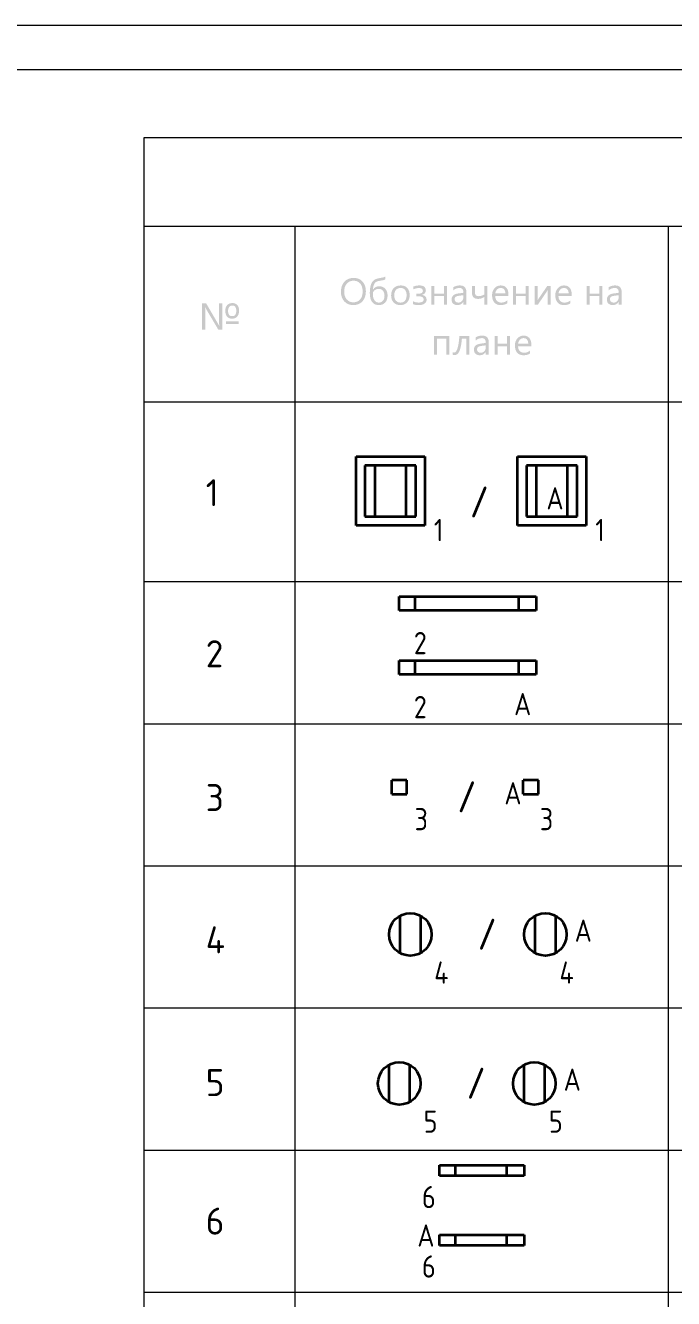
# Model space of a CAD drawing. Header units: millimetres. Extents: x -13069 to 207500, y -71366 to 56785.
# Drawn here: x 29574 to 36870, y -55998 to -41666 of the extents above; entities that cross this region are included whole.
import ezdxf

# ---------------------------------------------------------------- set-up
doc = ezdxf.new("R2010")
doc.units = ezdxf.units.MM
doc.layers.add('Аннотация', color=7, linetype='Continuous', lineweight=18)
doc.layers.add('Линии', color=7, linetype='Continuous', lineweight=9, true_color=0x00a600)
doc.styles.add('GOST Common_4', font='GOST_Common.ttf', dxfattribs={"width": 0.9, "height": 125})
doc.styles.add('GOST Common_5', font='GOST_Common.ttf', dxfattribs={"width": 0.9, "height": 175})

msp = doc.modelspace()

# ---------------------------------------------------------------- hatches: boundary and pattern name
h = msp.add_hatch(color=7)
h.paths.add_polyline_path([(33264.826, -44814.339), (33234.735, -44811.784), (33207.906, -44804.073), (33184.249, -44791.131), (33163.678, -44772.888), (33147.006, -44750.643), (33135.104, -44725.242), (33127.967, -44696.667), (33125.589, -44664.904), (33128.042, -44630.85), (33135.373, -44600.454), (33147.541, -44573.716), (33164.504, -44550.638), (33185.563, -44532.047), (33210.021, -44518.825), (33237.973, -44510.927), (33269.511, -44508.304), (33298.801, -44510.844), (33325.073, -44518.495), (33348.328, -44531.303), (33368.564, -44549.315), (33384.981, -44571.566), (33396.752, -44597.015), (33403.841, -44625.721), (33406.212, -44657.739), (33403.766, -44692.017), (33396.483, -44722.534), (33384.446, -44749.33), (33367.738, -44772.447), (33346.766, -44790.782), (33322.627, -44803.873), (33295.316, -44811.723)])
h.paths.add_polyline_path([(33266.975, -44539.613), (33244.823, -44541.686), (33224.78, -44547.93), (33206.886, -44558.379), (33191.183, -44573.072), (33178.41, -44591.236), (33169.279, -44612.057), (33163.797, -44635.502), (33161.969, -44661.542), (33163.784, -44687.745), (33169.176, -44711.172), (33178.061, -44731.902), (33190.356, -44750.012), (33205.728, -44764.45), (33223.292, -44774.769), (33243.004, -44780.964), (33264.826, -44783.03), (33287.758, -44781.045), (33308.22, -44775.092), (33326.14, -44765.17), (33341.445, -44751.28), (33353.74, -44733.814), (33362.625, -44713.17), (33368.017, -44689.353), (33369.832, -44662.369), (33368.092, -44634.584), (33362.901, -44610.21), (33354.298, -44589.164), (33342.326, -44571.363), (33327.398, -44557.473), (33309.881, -44547.551), (33289.748, -44541.598)])
h = msp.add_hatch(color=7)
h.paths.add_polyline_path([(33623.58, -44493.476), (33623.58, -44525.612), (33612.562, -44530.932), (33596.46, -44534.928), (33574.954, -44538.372), (33556.869, -44541.728), (33542.277, -44545.075), (33531.251, -44548.488), (33522.458, -44552.615), (33514.439, -44558.603), (33507.206, -44566.409), (33500.769, -44575.993), (33495.546, -44587.981), (33491.316, -44602.355), (33488.119, -44619.107), (33485.996, -44638.226), (33500.477, -44622.602), (33516.761, -44611.34), (33535.743, -44604.522), (33557.489, -44602.231), (33577.416, -44604.054), (33595.282, -44609.494), (33611.09, -44618.509), (33624.848, -44631.06), (33636.18, -44646.514), (33644.237, -44664.319), (33649.048, -44684.429), (33650.645, -44706.797), (33648.98, -44730.004), (33643.982, -44750.736), (33635.645, -44769.08), (33623.966, -44785.124), (33609.27, -44797.921), (33592.388, -44807.049), (33573.201, -44812.518), (33551.591, -44814.339), (33528.74, -44812.192), (33508.555, -44805.719), (33491.161, -44794.875), (33476.681, -44779.612), (33465.062, -44760.592), (33456.858, -44737.789), (33451.993, -44711.244), (33450.388, -44681), (33450.952, -44656.865), (33452.669, -44634.643), (33455.574, -44614.322), (33459.704, -44595.892), (33464.959, -44579.553), (33471.114, -44565.431), (33478.137, -44553.531), (33485.996, -44543.858), (33503.87, -44528.878), (33523.645, -44519.273), (33535.703, -44515.935), (33551.488, -44512.287), (33570.921, -44508.328), (33593.924, -44504.06), (33611.439, -44499.244)])
h.paths.add_polyline_path([(33485.556, -44671.684), (33485.556, -44701.34), (33486.775, -44717.552), (33490.186, -44733.476), (33496.235, -44748.62), (33504.187, -44761.863), (33513.743, -44772.385), (33524.912, -44780.053), (33537.88, -44784.456), (33552.418, -44786.006), (33566, -44784.66), (33578.146, -44780.653), (33588.865, -44774.03), (33598.169, -44764.84), (33605.942, -44753.374), (33611.488, -44740.579), (33614.811, -44726.369), (33615.918, -44710.655), (33614.804, -44693.246), (33611.432, -44677.83), (33605.756, -44664.317), (33597.728, -44652.612), (33588.045, -44643.236), (33576.775, -44636.634), (33563.924, -44632.73), (33549.496, -44631.446), (33529.553, -44633.981), (33512.276, -44641.56), (33497.624, -44654.142)])
h = msp.add_hatch(color=7)
h.paths.add_polyline_path([(33793.836, -44814.339), (33771.543, -44812.512), (33751.627, -44807.001), (33734.088, -44797.759), (33718.926, -44784.739), (33706.445, -44768.679), (33697.581, -44750.274), (33692.292, -44729.409), (33690.539, -44705.97), (33692.367, -44680.807), (33697.849, -44658.621), (33706.98, -44639.369), (33719.753, -44623.012), (33735.626, -44609.737), (33754.053, -44600.364), (33775.021, -44594.804), (33798.522, -44592.971), (33820.988, -44594.791), (33840.793, -44600.254), (33857.983, -44609.365), (33872.605, -44622.13), (33884.262, -44638.121), (33892.6, -44656.877), (33897.611, -44678.476), (33899.284, -44702.993), (33897.462, -44726.891), (33892.022, -44748.365), (33883.006, -44767.369), (33870.455, -44783.857), (33854.926, -44797.2), (33836.921, -44806.725), (33816.528, -44812.436)])
h.paths.add_polyline_path([(33795.986, -44621.303), (33780.583, -44622.724), (33766.813, -44626.96), (33754.717, -44633.977), (33744.337, -44643.738), (33735.986, -44655.891), (33730.026, -44670.107), (33726.455, -44686.379), (33725.265, -44704.702), (33726.523, -44722.665), (33730.24, -44738.519), (33736.334, -44752.389), (33744.723, -44764.399), (33755.128, -44773.844), (33767.192, -44780.598), (33780.837, -44784.653), (33795.986, -44786.006), (33811.531, -44784.66), (33825.173, -44780.653), (33836.914, -44774.03), (33846.753, -44764.84), (33854.535, -44752.911), (33860.099, -44738.781), (33863.442, -44722.439), (33864.557, -44703.875), (33863.442, -44685.304), (33860.099, -44668.949), (33854.535, -44654.816), (33846.753, -44642.911), (33836.914, -44633.465), (33825.173, -44626.712), (33811.531, -44622.656)])
h = msp.add_hatch(color=7)
h.dxf.hatch_style = 2
h.paths.add_polyline_path([(33935.804, -44803.315), (33935.804, -44770.297), (33950.072, -44776.985), (33965.57, -44781.755), (33982.266, -44784.614), (34000.131, -44785.565), (34013.358, -44785.01), (34024.807, -44783.343), (34034.482, -44780.566), (34042.388, -44776.677), (34048.53, -44771.677), (34052.911, -44765.567), (34055.536, -44758.345), (34056.41, -44750.012), (34055.44, -44741.807), (34052.537, -44734.681), (34047.71, -44728.638), (34040.969, -44723.685), (34032.324, -44719.824), (34021.784, -44717.061), (34009.36, -44715.399), (33995.06, -44714.845), (33973.893, -44714.845), (33973.893, -44686.071), (33993.792, -44686.071), (34006.439, -44685.554), (34017.42, -44683.998), (34026.73, -44681.4), (34034.361, -44677.755), (34040.308, -44673.058), (34044.564, -44667.305), (34047.122, -44660.491), (34047.976, -44652.612), (34044.793, -44639.969), (34035.243, -44630.178), (34020.698, -44623.749), (34001.399, -44621.744), (33970.648, -44625.548), (33939.607, -44636.958), (33939.607, -44605.649), (33973.418, -44595.761), (34004.375, -44592.53), (34022.386, -44593.422), (34038.011, -44596.097), (34051.244, -44600.558), (34062.081, -44606.806), (34070.517, -44614.842), (34076.549, -44624.667), (34080.172, -44636.283), (34081.38, -44649.691), (34078.527, -44666.806), (34069.97, -44681.441), (34056.272, -44692.334), (34037.779, -44698.804), (34037.779, -44700.072), (34059.083, -44704.881), (34075.923, -44715.726), (34086.389, -44731.601), (34089.869, -44751.28), (34088.436, -44765.093), (34084.109, -44777.366), (34076.846, -44788.13), (34066.607, -44797.417), (34053.788, -44804.943), (34038.84, -44810.377), (34021.68, -44813.671), (34002.226, -44814.78), (33981.848, -44814.066), (33963.93, -44811.92), (33948.554, -44808.338)])
h = msp.add_hatch(color=7)
h.dxf.hatch_style = 2
h.paths.add_polyline_path([(34318.116, -44809.268), (34284.271, -44809.268), (34284.271, -44713.191), (34176.288, -44713.191), (34176.288, -44809.268), (34142.444, -44809.268), (34142.444, -44597.601), (34176.288, -44597.601), (34176.288, -44684.803), (34284.271, -44684.803), (34284.271, -44597.601), (34318.116, -44597.601)])
h = msp.add_hatch(color=7)
h.paths.add_polyline_path([(34537.962, -44809.268), (34504.062, -44809.268), (34504.062, -44776.25), (34491.038, -44792.922), (34476.102, -44804.824), (34458.54, -44811.961), (34438.467, -44814.339), (34423.469, -44813.306), (34410.218, -44810.212), (34398.702, -44805.06), (34388.913, -44797.858), (34381.071, -44788.628), (34375.374, -44778.138), (34371.899, -44766.387), (34370.723, -44753.374), (34371.816, -44739.245), (34375.093, -44726.701), (34380.554, -44715.735), (34388.197, -44706.342), (34398.02, -44698.515), (34410.023, -44692.246), (34424.204, -44687.531), (34440.562, -44684.362), (34504.062, -44675.488), (34503.387, -44662.825), (34501.358, -44651.836), (34497.969, -44642.526), (34493.217, -44634.898), (34487.095, -44628.957), (34479.598, -44624.708), (34470.722, -44622.155), (34460.461, -44621.303), (34441.904, -44622.961), (34424.246, -44627.911), (34407.456, -44636.116), (34391.504, -44647.541), (34391.504, -44612.815), (34407.681, -44604.017), (34425.094, -44597.828), (34443.694, -44594.172), (34463.437, -44592.971), (34480.978, -44594.201), (34496.15, -44597.89), (34508.964, -44604.04), (34519.427, -44612.649), (34527.55, -44623.718), (34533.34, -44637.247), (34536.808, -44653.236), (34537.962, -44671.684)])
h.paths.add_polyline_path([(34504.062, -44702.608), (34453.295, -44709.388), (34432.666, -44714.031), (34417.742, -44721.239), (34412.426, -44726.143), (34408.578, -44732.69), (34406.239, -44740.912), (34405.45, -44750.839), (34408.302, -44764.805), (34416.86, -44776.25), (34429.586, -44783.505), (34446.074, -44786.006), (34458.217, -44784.891), (34469.26, -44781.548), (34479.196, -44775.984), (34488.022, -44768.202), (34494.993, -44758.75), (34500.011, -44748.145), (34503.044, -44736.351), (34504.062, -44723.333)])
h = msp.add_hatch(color=7)
h.dxf.hatch_style = 2
h.paths.add_polyline_path([(34772.552, -44809.268), (34739.149, -44809.268), (34739.149, -44724.16), (34720.815, -44733.059), (34703.272, -44739.415), (34686.524, -44743.229), (34670.578, -44744.5), (34653.894, -44743.329), (34639.437, -44739.811), (34627.205, -44733.942), (34617.199, -44725.717), (34609.418, -44715.13), (34603.861, -44702.177), (34600.527, -44686.851), (34599.416, -44669.149), (34599.416, -44597.601), (34633.316, -44597.601), (34633.316, -44667.881), (34635.788, -44688.136), (34643.258, -44702.546), (34655.803, -44711.157), (34673.499, -44714.018), (34689.005, -44712.902), (34705.063, -44709.56), (34721.752, -44703.995), (34739.149, -44696.213), (34739.149, -44597.601), (34772.552, -44597.601)])
h = msp.add_hatch(color=7)
h.paths.add_polyline_path([(35011.459, -44712.309), (34862.024, -44712.309), (34863.678, -44728.829), (34867.399, -44743.391), (34873.187, -44755.957), (34881.041, -44766.493), (34891.062, -44775.077), (34902.711, -44781.17), (34916.024, -44784.802), (34931.037, -44786.006), (34948.719, -44784.504), (34965.625, -44780.026), (34981.747, -44772.612), (34997.072, -44762.304), (34997.072, -44794.054), (34981.978, -44802.921), (34964.619, -44809.261), (34944.967, -44813.069), (34922.989, -44814.339), (34901.876, -44812.579), (34883.074, -44807.249), (34866.659, -44798.27), (34852.709, -44785.565), (34841.53, -44769.761), (34833.437, -44750.949), (34828.517, -44729.119), (34826.857, -44704.261), (34828.611, -44680.866), (34833.899, -44659.606), (34842.763, -44640.567), (34855.245, -44623.839), (34870.018, -44610.272), (34886.45, -44600.633), (34904.629, -44594.879), (34924.643, -44592.971), (34944.182, -44594.635), (34961.443, -44599.627), (34976.399, -44607.947), (34989.024, -44619.595), (34998.948, -44634.478), (35005.947, -44651.848), (35010.093, -44671.832), (35011.459, -44694.56)])
h.paths.add_polyline_path([(34976.732, -44683.536), (34975.863, -44669.489), (34973.253, -44657.194), (34968.896, -44646.646), (34962.787, -44637.84), (34955.093, -44630.605), (34946.009, -44625.437), (34935.571, -44622.337), (34923.816, -44621.303), (34912.468, -44622.412), (34901.912, -44625.706), (34892.151, -44631.14), (34883.191, -44638.667), (34875.712, -44647.871), (34869.783, -44658.393), (34865.363, -44670.269), (34862.41, -44683.536)])
h = msp.add_hatch(color=7)
h.dxf.hatch_style = 2
h.paths.add_polyline_path([(35238.86, -44809.268), (35205.016, -44809.268), (35205.016, -44713.191), (35097.033, -44713.191), (35097.033, -44809.268), (35063.188, -44809.268), (35063.188, -44597.601), (35097.033, -44597.601), (35097.033, -44684.803), (35205.016, -44684.803), (35205.016, -44597.601), (35238.86, -44597.601)])
h = msp.add_hatch(color=7)
h.dxf.hatch_style = 2
h.paths.add_polyline_path([(35484.944, -44809.268), (35454.021, -44809.268), (35454.021, -44640.761), (35448.385, -44651.365), (35440.516, -44665.731), (35342.73, -44809.268), (35307.563, -44809.268), (35307.563, -44597.601), (35338.486, -44597.601), (35338.486, -44764.84), (35342.331, -44756.516), (35349.069, -44744.059), (35449.391, -44597.601), (35484.944, -44597.601)])
h = msp.add_hatch(color=7)
h.paths.add_polyline_path([(35723.406, -44712.309), (35573.972, -44712.309), (35575.625, -44728.829), (35579.346, -44743.391), (35585.134, -44755.957), (35592.989, -44766.493), (35603.01, -44775.077), (35614.658, -44781.17), (35627.971, -44784.802), (35642.984, -44786.006), (35660.666, -44784.504), (35677.573, -44780.026), (35693.694, -44772.612), (35709.02, -44762.304), (35709.02, -44794.054), (35693.925, -44802.921), (35676.567, -44809.261), (35656.914, -44813.069), (35634.936, -44814.339), (35613.824, -44812.579), (35595.021, -44807.249), (35578.606, -44798.27), (35564.656, -44785.565), (35553.478, -44769.761), (35545.384, -44750.949), (35540.464, -44729.119), (35538.804, -44704.261), (35540.558, -44680.866), (35545.846, -44659.606), (35554.71, -44640.567), (35567.192, -44623.839), (35581.965, -44610.272), (35598.398, -44600.633), (35616.576, -44594.879), (35636.59, -44592.971), (35656.13, -44594.635), (35673.39, -44599.627), (35688.346, -44607.947), (35700.972, -44619.595), (35710.895, -44634.478), (35717.894, -44651.848), (35722.04, -44671.832), (35723.406, -44694.56)])
h.paths.add_polyline_path([(35688.68, -44683.536), (35687.811, -44669.489), (35685.2, -44657.194), (35680.843, -44646.646), (35674.734, -44637.84), (35667.04, -44630.605), (35657.956, -44625.437), (35647.519, -44622.337), (35635.763, -44621.303), (35624.416, -44622.412), (35613.859, -44625.706), (35604.098, -44631.14), (35595.138, -44638.667), (35587.659, -44647.871), (35581.73, -44658.393), (35577.31, -44670.269), (35574.358, -44683.536)])
h = msp.add_hatch(color=7)
h.dxf.hatch_style = 2
h.paths.add_polyline_path([(36066.848, -44809.268), (36033.004, -44809.268), (36033.004, -44713.191), (35925.021, -44713.191), (35925.021, -44809.268), (35891.176, -44809.268), (35891.176, -44597.601), (35925.021, -44597.601), (35925.021, -44684.803), (36033.004, -44684.803), (36033.004, -44597.601), (36066.848, -44597.601)])
h = msp.add_hatch(color=7)
h.paths.add_polyline_path([(36286.694, -44809.268), (36252.794, -44809.268), (36252.794, -44776.25), (36239.77, -44792.922), (36224.834, -44804.824), (36207.273, -44811.961), (36187.2, -44814.339), (36172.202, -44813.306), (36158.95, -44810.212), (36147.435, -44805.06), (36137.646, -44797.858), (36129.804, -44788.628), (36124.106, -44778.138), (36120.631, -44766.387), (36119.455, -44753.374), (36120.548, -44739.245), (36123.826, -44726.701), (36129.286, -44715.735), (36136.929, -44706.342), (36146.752, -44698.515), (36158.755, -44692.246), (36172.937, -44687.531), (36189.294, -44684.362), (36252.794, -44675.488), (36252.119, -44662.825), (36250.09, -44651.836), (36246.702, -44642.526), (36241.949, -44634.898), (36235.827, -44628.957), (36228.331, -44624.708), (36219.455, -44622.155), (36209.193, -44621.303), (36190.636, -44622.961), (36172.978, -44627.911), (36156.189, -44636.116), (36140.236, -44647.541), (36140.236, -44612.815), (36156.414, -44604.017), (36173.826, -44597.828), (36192.427, -44594.172), (36212.17, -44592.971), (36229.71, -44594.201), (36244.883, -44597.89), (36257.696, -44604.04), (36268.16, -44612.649), (36276.282, -44623.718), (36282.073, -44637.247), (36285.54, -44653.236), (36286.694, -44671.684)])
h.paths.add_polyline_path([(36252.794, -44702.608), (36202.028, -44709.388), (36181.398, -44714.031), (36166.474, -44721.239), (36161.158, -44726.143), (36157.31, -44732.69), (36154.971, -44740.912), (36154.182, -44750.839), (36157.035, -44764.805), (36165.592, -44776.25), (36178.318, -44783.505), (36194.807, -44786.006), (36206.95, -44784.891), (36217.992, -44781.548), (36227.929, -44775.984), (36236.754, -44768.202), (36243.725, -44758.75), (36248.743, -44748.145), (36251.776, -44736.351), (36252.794, -44723.333)])
h = msp.add_hatch(color=7)
h.paths.add_polyline_path([(31899.916, -44967.17), (31882.835, -44965.737), (31867.78, -44961.41), (31854.71, -44954.148), (31843.582, -44943.909), (31834.776, -44931.351), (31828.568, -44916.582), (31824.893, -44899.601), (31823.683, -44880.409), (31824.961, -44860.068), (31828.823, -44842.285), (31835.31, -44827.056), (31844.464, -44814.373), (31856.033, -44804.358), (31869.792, -44797.21), (31885.702, -44792.925), (31903.72, -44791.498), (31921.011, -44792.856), (31936.09, -44796.989), (31948.957, -44803.985), (31959.613, -44813.932), (31968.002, -44826.303), (31974.096, -44841.128), (31977.813, -44858.34), (31979.071, -44877.873), (31977.725, -44897.148), (31973.717, -44914.371), (31967.095, -44929.537), (31957.904, -44942.641), (31946.41, -44953.427), (31932.879, -44961.086), (31917.364, -44965.655)])
h.paths.add_polyline_path([(31902.452, -44819.003), (31891.709, -44820.03), (31882.326, -44823.082), (31874.213, -44828.119), (31867.284, -44835.099), (31862, -44843.838), (31858.169, -44854.205), (31855.835, -44866.237), (31855.047, -44879.968), (31855.762, -44893.797), (31857.914, -44905.77), (31861.515, -44915.89), (31866.575, -44924.162), (31873.104, -44930.588), (31881.115, -44935.174), (31890.619, -44937.922), (31901.625, -44938.838), (31912.34, -44937.906), (31921.625, -44935.113), (31929.479, -44930.463), (31935.904, -44923.962), (31940.9, -44915.613), (31944.467, -44905.421), (31946.608, -44893.391), (31947.321, -44879.527), (31946.609, -44865.389), (31944.48, -44853.118), (31940.943, -44842.718), (31936.007, -44834.196), (31929.681, -44827.558), (31921.973, -44822.809), (31912.894, -44819.956)])
h.paths.add_polyline_path([(31788.571, -45091.635), (31745.411, -45091.635), (31606.559, -44857.092), (31600.71, -44846.902), (31596.803, -44838.902), (31595.535, -44838.902), (31596.337, -44844.942), (31596.865, -44853.606), (31597.155, -44864.978), (31597.244, -44879.141), (31597.244, -45091.635), (31562.517, -45091.635), (31562.517, -44795.301), (31608.213, -44795.301), (31754.726, -45046.325), (31754.937, -45039.813), (31754.389, -45030.45), (31753.995, -45018.233), (31753.844, -45003.164), (31753.844, -44795.301), (31788.571, -44795.301)])
h.paths.add_polyline_path([(31972.732, -45026.04), (31829.636, -45026.04), (31829.636, -44998.92), (31972.732, -44998.92)])
h = msp.add_hatch(color=7)
h.dxf.hatch_style = 2
h.paths.add_polyline_path([(34347.079, -45373.959), (34313.235, -45373.959), (34313.235, -45191.507), (34205.252, -45191.507), (34205.252, -45373.959), (34171.407, -45373.959), (34171.407, -45162.292), (34347.079, -45162.292)])
h = msp.add_hatch(color=7)
h.dxf.hatch_style = 2
h.paths.add_polyline_path([(34569.902, -45373.959), (34536.443, -45373.959), (34536.443, -45191.066), (34487.33, -45191.066), (34482.16, -45238.683), (34475.575, -45278.647), (34467.563, -45310.911), (34458.115, -45335.429), (34447.001, -45353.704), (34434.027, -45366.662), (34419.234, -45374.38), (34402.663, -45376.936), (34392.927, -45376.233), (34384.473, -45373.959), (34384.473, -45345.186), (34392.135, -45347.818), (34400.127, -45348.548), (34411.042, -45345.65), (34420.929, -45336.948), (34429.792, -45322.433), (34437.638, -45302.094), (34444.47, -45275.921), (34450.295, -45243.903), (34455.117, -45206.03), (34458.942, -45162.292), (34569.902, -45162.292)])
h = msp.add_hatch(color=7)
h.paths.add_polyline_path([(34790.123, -45373.959), (34756.223, -45373.959), (34756.223, -45340.941), (34743.199, -45357.613), (34728.263, -45369.515), (34710.701, -45376.652), (34690.628, -45379.03), (34675.63, -45377.998), (34662.379, -45374.903), (34650.863, -45369.752), (34641.074, -45362.549), (34633.232, -45353.319), (34627.535, -45342.829), (34624.06, -45331.078), (34622.884, -45318.066), (34623.977, -45303.936), (34627.254, -45291.392), (34632.715, -45280.427), (34640.358, -45271.033), (34650.181, -45263.206), (34662.184, -45256.938), (34676.365, -45252.223), (34692.723, -45249.054), (34756.223, -45240.179), (34755.548, -45227.517), (34753.519, -45216.528), (34750.13, -45207.217), (34745.378, -45199.589), (34739.256, -45193.648), (34731.759, -45189.399), (34722.883, -45186.847), (34712.622, -45185.995), (34694.065, -45187.653), (34676.407, -45192.602), (34659.617, -45200.808), (34643.665, -45212.232), (34643.665, -45177.506), (34659.842, -45168.708), (34677.255, -45162.52), (34695.855, -45158.864), (34715.598, -45157.662), (34733.139, -45158.892), (34748.311, -45162.582), (34761.125, -45168.731), (34771.588, -45177.341), (34779.711, -45188.41), (34785.501, -45201.939), (34788.969, -45217.927), (34790.123, -45236.376)])
h.paths.add_polyline_path([(34756.223, -45267.299), (34705.456, -45274.079), (34684.827, -45278.723), (34669.903, -45285.93), (34664.587, -45290.834), (34660.739, -45297.381), (34658.4, -45305.603), (34657.611, -45315.53), (34660.463, -45329.497), (34669.021, -45340.941), (34681.747, -45348.197), (34698.235, -45350.698), (34710.378, -45349.582), (34721.421, -45346.24), (34731.357, -45340.675), (34740.183, -45332.894), (34747.154, -45323.441), (34752.172, -45312.836), (34755.205, -45301.043), (34756.223, -45288.025)])
h = msp.add_hatch(color=7)
h.dxf.hatch_style = 2
h.paths.add_polyline_path([(35030.226, -45373.959), (34996.381, -45373.959), (34996.381, -45277.882), (34888.398, -45277.882), (34888.398, -45373.959), (34854.553, -45373.959), (34854.553, -45162.292), (34888.398, -45162.292), (34888.398, -45249.495), (34996.381, -45249.495), (34996.381, -45162.292), (35030.226, -45162.292)])
h = msp.add_hatch(color=7)
h.paths.add_polyline_path([(35268.702, -45277), (35119.268, -45277), (35120.922, -45293.52), (35124.642, -45308.082), (35130.43, -45320.649), (35138.285, -45331.185), (35148.306, -45339.768), (35159.955, -45345.861), (35173.267, -45349.494), (35188.28, -45350.698), (35205.962, -45349.196), (35222.869, -45344.717), (35238.99, -45337.303), (35254.316, -45326.996), (35254.316, -45358.746), (35239.221, -45367.612), (35221.863, -45373.952), (35202.21, -45377.76), (35180.232, -45379.03), (35159.12, -45377.271), (35140.318, -45371.94), (35123.903, -45362.961), (35109.952, -45350.257), (35098.774, -45334.452), (35090.681, -45315.64), (35085.76, -45293.811), (35084.1, -45268.953), (35085.854, -45245.558), (35091.142, -45224.297), (35100.007, -45205.259), (35112.488, -45188.53), (35127.262, -45174.963), (35143.694, -45165.324), (35161.873, -45159.571), (35181.886, -45157.662), (35201.426, -45159.326), (35218.687, -45164.318), (35233.643, -45172.638), (35246.268, -45184.286), (35256.192, -45199.17), (35263.19, -45216.539), (35267.337, -45236.523), (35268.702, -45259.251)])
h.paths.add_polyline_path([(35233.976, -45248.227), (35233.107, -45234.18), (35230.496, -45221.886), (35226.139, -45211.338), (35220.03, -45202.531), (35212.336, -45195.296), (35203.253, -45190.129), (35192.815, -45187.028), (35181.059, -45185.995), (35169.712, -45187.103), (35159.155, -45190.397), (35149.395, -45195.831), (35140.435, -45203.358), (35132.955, -45212.562), (35127.026, -45223.085), (35122.606, -45234.961), (35119.654, -45248.227)])

# ---------------------------------------------------------------- linework, layer by layer
at = {"color": 7, "lineweight": 0}
for points in [[(49909.273, -41666.368), (7909.232, -41666.368)], [(49409.273, -42166.368), (9909.212, -42166.368)], [(30911.544, -42926.9), (47911.67, -42926.9)], [(30911.544, -43926.901), (30911.544, -42926.9)], [(30911.544, -45903.374), (30911.544, -43926.871)], [(30911.544, -43926.901), (47911.67, -43926.901)], [(32611.547, -45903.374), (32611.547, -43926.871)], [(36811.653, -45903.374), (36811.653, -43926.871)], [(30911.544, -45903.374), (32611.547, -45903.374)], [(30911.544, -47926.907), (30911.544, -45903.404)], [(32611.547, -45903.374), (36811.653, -45903.374)], [(32611.547, -47926.907), (32611.547, -45903.404)], [(36811.653, -45903.374), (45411.566, -45903.374)], [(36811.653, -47926.907), (36811.653, -45903.404)], [(30911.544, -47926.907), (32611.547, -47926.907)], [(30911.544, -49526.91), (30911.544, -47926.907)], [(32611.547, -47926.907), (36811.653, -47926.907)], [(32611.547, -49526.91), (32611.547, -47926.907)], [(36811.653, -47926.907), (45411.566, -47926.907)], [(36811.653, -49526.91), (36811.653, -47926.907)], [(30911.544, -51126.872), (30911.544, -49526.87)], [(30911.544, -49526.91), (32611.547, -49526.91)], [(32611.547, -51126.872), (32611.547, -49526.87)], [(32611.547, -49526.91), (36811.653, -49526.91)], [(36811.653, -51126.872), (36811.653, -49526.87)], [(36811.653, -49526.91), (45411.566, -49526.91)], [(30911.544, -51126.872), (32611.547, -51126.872)], [(30911.544, -52726.875), (30911.544, -51126.872)], [(32611.547, -51126.872), (36811.653, -51126.872)], [(32611.547, -52726.875), (32611.547, -51126.872)], [(36811.653, -51126.872), (45411.566, -51126.872)], [(36811.653, -52726.875), (36811.653, -51126.872)], [(30911.544, -52726.875), (32611.547, -52726.875)], [(30911.544, -54326.877), (30911.544, -52726.875)], [(32611.547, -52726.875), (36811.653, -52726.875)], [(32611.547, -54326.877), (32611.547, -52726.875)], [(36811.653, -52726.875), (45411.566, -52726.875)], [(36811.653, -54326.877), (36811.653, -52726.875)], [(30911.544, -54326.877), (32611.547, -54326.877)], [(30911.544, -55926.879), (30911.544, -54326.877)], [(32611.547, -54326.877), (36811.653, -54326.877)], [(32611.547, -55926.879), (32611.547, -54326.877)], [(36811.653, -54326.877), (45411.566, -54326.877)], [(36811.653, -55926.879), (36811.653, -54326.877)], [(30911.544, -55926.879), (32611.547, -55926.879)], [(30911.544, -57526.882), (30911.544, -55926.879)], [(32611.547, -55926.879), (36811.653, -55926.879)], [(32611.547, -57526.882), (32611.547, -55926.879)], [(36811.653, -55926.879), (45411.566, -55926.879)], [(36811.653, -57526.882), (36811.653, -55926.879)]]:
    msp.add_lwpolyline(points, dxfattribs=at)
at = {"layer": 'Линии', "color": 5, "lineweight": 35, "true_color": 0x0000ff}
for p, q in [((33296.197, -46519.646), (34069.198, -46519.646)), ((33296.197, -47293.664), (33296.197, -46519.646)), ((34069.198, -46519.646), (34069.198, -47293.664)), ((33969.198, -46619.646), (33396.197, -46619.646)), ((33396.197, -46619.646), (33396.197, -47193.664)), ((33505.275, -46619.646), (33505.275, -47193.664)), ((33857.275, -46619.646), (33857.275, -47193.664)), ((33969.198, -47193.664), (33969.198, -46619.646)), ((33396.197, -47193.664), (33969.198, -47193.664)), ((34069.198, -47293.664), (33296.197, -47293.664)), ((33779.39, -48253.966), (33779.39, -48093.966)), ((33779.39, -48093.966), (35324.652, -48093.966)), ((33959.365, -48253.966), (33959.365, -48093.966)), ((35124.652, -48093.966), (35124.652, -48253.966)), ((35324.652, -48093.966), (35324.652, -48253.966)), ((35324.652, -48253.966), (33779.39, -48253.966)), ((33868.007, -50161.054), (33698.539, -50161.054)), ((33698.539, -50321.054), (33698.539, -50161.054)), ((33868.007, -50321.054), (33868.007, -50161.054)), ((33698.539, -50321.054), (33868.007, -50321.054)), ((33793.382, -52109.9), (33793.382, -51686.636)), ((34023.382, -52107.923), (34023.382, -51688.612)), ((33669.455, -53787.131), (33669.455, -53363.867)), ((33899.455, -53785.155), (33899.455, -53365.844)), ((34234.779, -54617.081), (34234.779, -54497.081)), ((34234.779, -54497.081), (35188.992, -54497.081)), ((34414.754, -54617.081), (34414.754, -54497.081)), ((34988.992, -54497.081), (34988.992, -54617.081)), ((35188.992, -54497.081), (35188.992, -54617.081)), ((35188.992, -54617.081), (34234.779, -54617.081))]:
    msp.add_line(p, q, dxfattribs=at)
at = {"layer": 'Линии', "color": 1, "lineweight": 35, "true_color": 0xff0000}
for p, q in [((35113.104, -46519.646), (35886.105, -46519.646)), ((35113.104, -47293.664), (35113.104, -46519.646)), ((35886.105, -46519.646), (35886.105, -47293.664)), ((35786.105, -46619.646), (35213.104, -46619.646)), ((35213.104, -46619.646), (35213.104, -47193.664)), ((35322.181, -46619.646), (35322.181, -47193.664)), ((35674.181, -46619.646), (35674.181, -47193.664)), ((35786.105, -47193.664), (35786.105, -46619.646)), ((35213.104, -47193.664), (35786.105, -47193.664)), ((35886.105, -47293.664), (35113.104, -47293.664)), ((33779.39, -48974.455), (33779.39, -48814.455)), ((33779.39, -48814.455), (35324.652, -48814.455)), ((33959.365, -48974.455), (33959.365, -48814.455)), ((35124.652, -48814.455), (35124.652, -48974.455)), ((35324.652, -48814.455), (35324.652, -48974.455)), ((35324.652, -48974.455), (33779.39, -48974.455)), ((35348.007, -50161.054), (35178.539, -50161.054)), ((35178.539, -50321.054), (35178.539, -50161.054)), ((35348.007, -50321.054), (35348.007, -50161.054)), ((35178.539, -50321.054), (35348.007, -50321.054)), ((35313.382, -52109.9), (35313.382, -51686.636)), ((35543.382, -52107.923), (35543.382, -51688.612)), ((35189.455, -53787.131), (35189.455, -53363.867)), ((35419.455, -53785.155), (35419.455, -53365.844)), ((34234.779, -55398.764), (34234.779, -55278.764)), ((34234.779, -55278.764), (35188.992, -55278.764)), ((34414.754, -55398.764), (34414.754, -55278.764)), ((34988.992, -55278.764), (34988.992, -55398.764)), ((35188.992, -55278.764), (35188.992, -55398.764)), ((35188.992, -55398.764), (34234.779, -55398.764))]:
    msp.add_line(p, q, dxfattribs=at)
at = {"layer": 'Линии', "color": 5, "lineweight": 35, "true_color": 0x0000ff}
for centre in [(33906.572, -51898.268), (33782.645, -53575.499)]:
    msp.add_circle(centre, 240, dxfattribs=at)
at = {"layer": 'Линии', "color": 1, "lineweight": 35, "true_color": 0xff0000}
for centre in [(35426.572, -51898.268), (35302.645, -53575.499)]:
    msp.add_circle(centre, 240, dxfattribs=at)

# ---------------------------------------------------------------- texts
at = {"color": 7, "char_height": 304.0382, "attachment_point": 1}
for s, insert in [('{\\fGOSTCommon|b0|i0|c0|p0;1}', (31603.326, -46774.316)), ('{\\fGOSTCommon|b0|i0|c204|p0;2}', (31603.326, -48587.226)), ('{\\fGOSTCommon|b0|i0|c204|p0;3}', (31603.326, -50206.524)), ('{\\fGOSTCommon|b0|i0|c204|p0;4}', (31603.326, -51808.22)), ('{\\fGOSTCommon|b0|i0|c204|p0;5}', (31603.326, -53414.036)), ('{\\fGOSTCommon|b0|i0|c204|p0;6}', (31603.326, -54973.766))]:
    msp.add_mtext(s, dxfattribs=dict(at, insert=insert))
at = {"layer": 'Аннотация', "lineweight": 9, "width": 351, "attachment_point": 5, "line_spacing_factor": 1.022766}
for s, insert, char_height, style in [('\\pt359.9995,719.999,1079.9985,1440.0015,1800.001,2160.0005,2520,2879.9995,3239.999,3599.9985,3960.0015,4320.001,4680.0005,5040,5399.9995,5759.999,6119.9985,6480.0015,6840.001,7200.0005,7560,7919.9995,8279.999,8639.9985,9000.0015,9360.001,9720.0005,10080,10439.9995,10799.999,11159.9985,11520.0015;/ ', (34683.533, -47030.297), 350, 'GOST Common_5'), ('\\pt360,720,1080,1440,1800,2160,2520,2880,3240,3600,3960,4320,4680,5040,5400,5760,6120,6480,6840,7200,7560,7920,8280,8640,9000,9360,9720,10080,10440,10800,11160,11520;1 ', (34225.791, -47347.031), 250, 'GOST Common_4'), ('\\pt360,720,1080,1440,1800,2160,2520,2880,3240,3600,3960,4320,4680,5040,5400,5760,6120,6480,6840,7200,7560,7920,8280,8640,9000,9360,9720,10080,10440,10800,11160,11520;1 ', (36042.698, -47347.031), 250, 'GOST Common_4'), ('\\pt360,720,1080,1440,1800,2160,2520,2880,3240,3600,3960,4320,4680,5040,5400,5760,6120,6480,6840,7200,7560,7920,8280,8640,9000,9360,9720,10080,10440,10800,11160,11520;2', (34018.769, -48619.174), 250, 'GOST Common_4'), ('\\pt360,720,1080,1440,1800,2160,2520,2880,3240,3600,3960,4320,4680,5040,5400,5760,6120,6480,6840,7200,7560,7920,8280,8640,9000,9360,9720,10080,10440,10800,11160,11520;2', (34018.769, -49339.662), 250, 'GOST Common_4'), ('\\pt359.9995,719.999,1079.9985,1440.0015,1800.001,2160.0005,2520,2879.9995,3239.999,3599.9985,3960.0015,4320.001,4680.0005,5040,5399.9995,5759.999,6119.9985,6480.0015,6840.001,7200.0005,7560,7919.9995,8279.999,8639.9985,9000.0015,9360.001,9720.0005,10080,10439.9995,10799.999,11159.9985,11520.0015;/ ', (34543.113, -50349.733), 350, 'GOST Common_5'), ('\\pt360,720,1080,1440,1800,2160,2520,2880,3240,3600,3960,4320,4680,5040,5400,5760,6120,6480,6840,7200,7560,7920,8280,8640,9000,9360,9720,10080,10440,10800,11160,11520;3 ', (34029.96, -50601.348), 250, 'GOST Common_4'), ('\\pt360,720,1080,1440,1800,2160,2520,2880,3240,3600,3960,4320,4680,5040,5400,5760,6120,6480,6840,7200,7560,7920,8280,8640,9000,9360,9720,10080,10440,10800,11160,11520;3', (35440.037, -50601.348), 250, 'GOST Common_4'), ('\\pt359.9995,719.999,1079.9985,1440.0015,1800.001,2160.0005,2520,2879.9995,3239.999,3599.9985,3960.0015,4320.001,4680.0005,5040,5399.9995,5759.999,6119.9985,6480.0015,6840.001,7200.0005,7560,7919.9995,8279.999,8639.9985,9000.0015,9360.001,9720.0005,10080,10439.9995,10799.999,11159.9985,11520.0015;/ ', (34771.648, -51896.099), 350, 'GOST Common_5'), ('\\pt360,720,1080,1440,1800,2160,2520,2880,3240,3600,3960,4320,4680,5040,5400,5760,6120,6480,6840,7200,7560,7920,8280,8640,9000,9360,9720,10080,10440,10800,11160,11520;4 ', (34255.795, -52328.647), 250, 'GOST Common_4'), ('\\pt360,720,1080,1440,1800,2160,2520,2880,3240,3600,3960,4320,4680,5040,5400,5760,6120,6480,6840,7200,7560,7920,8280,8640,9000,9360,9720,10080,10440,10800,11160,11520;4', (35665.872, -52328.647), 250, 'GOST Common_4'), ('\\pt359.9995,719.999,1079.9985,1440.0015,1800.001,2160.0005,2520,2879.9995,3239.999,3599.9985,3960.0015,4320.001,4680.0005,5040,5399.9995,5759.999,6119.9985,6480.0015,6840.001,7200.0005,7560,7919.9995,8279.999,8639.9985,9000.0015,9360.001,9720.0005,10080,10439.9995,10799.999,11159.9985,11520.0015;/ ', (34647.721, -53573.331), 350, 'GOST Common_5'), ('\\pt360,720,1080,1440,1800,2160,2520,2880,3240,3600,3960,4320,4680,5040,5400,5760,6120,6480,6840,7200,7560,7920,8280,8640,9000,9360,9720,10080,10440,10800,11160,11520;5 ', (34134.568, -54005.879), 250, 'GOST Common_4'), ('\\pt360,720,1080,1440,1800,2160,2520,2880,3240,3600,3960,4320,4680,5040,5400,5760,6120,6480,6840,7200,7560,7920,8280,8640,9000,9360,9720,10080,10440,10800,11160,11520;5', (35544.644, -54005.879), 250, 'GOST Common_4'), ('\\pt360,720,1080,1440,1800,2160,2520,2880,3240,3600,3960,4320,4680,5040,5400,5760,6120,6480,6840,7200,7560,7920,8280,8640,9000,9360,9720,10080,10440,10800,11160,11520;6', (34115.293, -54855.345), 250, 'GOST Common_4'), ('\\pt360,720,1080,1440,1800,2160,2520,2880,3240,3600,3960,4320,4680,5040,5400,5760,6120,6480,6840,7200,7560,7920,8280,8640,9000,9360,9720,10080,10440,10800,11160,11520;6', (34115.293, -55637.027), 250, 'GOST Common_4')]:
    msp.add_mtext(s, dxfattribs=dict(at, insert=insert, char_height=char_height, style=style))
at = {"layer": 'Аннотация', "color": 1, "lineweight": 9, "true_color": 0xff0000, "char_height": 250, "width": 351, "attachment_point": 5, "line_spacing_factor": 1.022766, "style": 'GOST Common_4'}
for insert in [(35535.509, -46990.146), (35171.197, -49306.226), (35061.764, -50309.581), (35853.521, -51855.947), (35729.593, -53533.179), (34081.925, -55288.474)]:
    msp.add_mtext('\\pt360,720,1080,1440,1800,2160,2520,2880,3240,3600,3960,4320,4680,5040,5400,5760,6120,6480,6840,7200,7560,7920,8280,8640,9000,9360,9720,10080,10440,10800,11160,11520;{\\fGOST Common|b1|i0|c204|p34;А} ', dxfattribs=dict(at, insert=insert))

doc.saveas('drawing.dxf')
